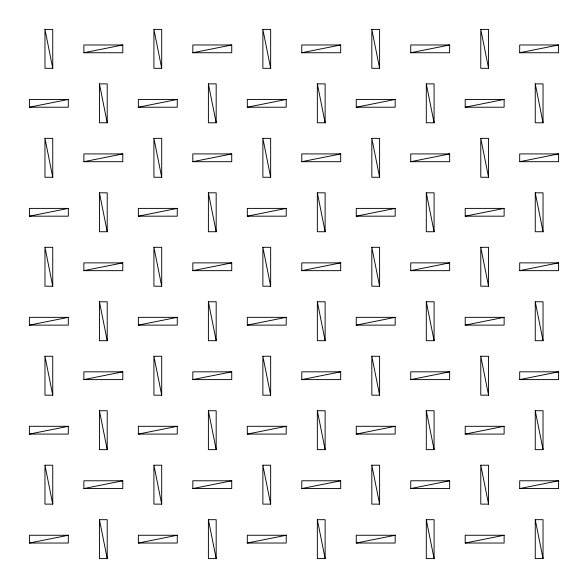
<?xml version="1.0" encoding="UTF-8"?>
<svg xmlns="http://www.w3.org/2000/svg" width="588" height="588" viewBox="0 0 588 588"><rect width="100%" height="100%" fill="white"/><g stroke="black" fill="none" stroke-linecap="round" stroke-linejoin="round"><path stroke-width="0.88" d="M83.878 52.744L122.789 44.967L122.789 52.744L83.878 52.744L83.878 44.967L122.789 44.967M192.827 52.744L231.738 44.967L231.738 52.744L192.827 52.744L192.827 44.967L231.738 44.967M29.4 107.222L68.311 99.438L68.311 107.222L29.4 107.222L29.4 99.438L68.311 99.438M301.784 52.744L340.695 44.967L340.695 52.744L301.784 52.744L301.784 44.967L340.695 44.967M138.356 107.222L177.267 99.438L177.267 107.222L138.356 107.222L138.356 99.438L177.267 99.438M410.733 52.744L449.644 44.967L449.644 52.744L410.733 52.744L410.733 44.967L449.644 44.967M247.305 107.222L286.216 99.438L286.216 107.222L247.305 107.222L247.305 99.438L286.216 99.438M519.689 52.744L558.6 44.967L558.6 52.744L519.689 52.744L519.689 44.967L558.6 44.967M83.878 161.7L122.789 153.916L122.789 161.7L83.878 161.7L83.878 153.916L122.789 153.916M356.262 107.222L395.173 99.438L395.173 107.222L356.262 107.222L356.262 99.438L395.173 99.438M192.827 161.7L231.738 153.916L231.738 161.7L192.827 161.7L192.827 153.916L231.738 153.916M465.211 107.222L504.122 99.438L504.122 107.222L465.211 107.222L465.211 99.438L504.122 99.438M29.4 216.178L68.311 208.395L68.311 216.178L29.4 216.178L29.4 208.395L68.311 208.395M301.784 161.7L340.695 153.916L340.695 161.7L301.784 161.7L301.784 153.916L340.695 153.916M138.356 216.178L177.267 208.395L177.267 216.178L138.356 216.178L138.356 208.395L177.267 208.395M410.733 161.7L449.644 153.916L449.644 161.7L410.733 161.7L410.733 153.916L449.644 153.916M247.305 216.178L286.216 208.395L286.216 216.178L247.305 216.178L247.305 208.395L286.216 208.395M519.689 161.7L558.6 153.916L558.6 161.7L519.689 161.7L519.689 153.916L558.6 153.916M83.878 270.656L122.789 262.873L122.789 270.656L83.878 270.656L83.878 262.873L122.789 262.873M356.262 216.178L395.173 208.395L395.173 216.178L356.262 216.178L356.262 208.395L395.173 208.395M192.827 270.656L231.738 262.873L231.738 270.656L192.827 270.656L192.827 262.873L231.738 262.873M465.211 216.178L504.122 208.395L504.122 216.178L465.211 216.178L465.211 208.395L504.122 208.395M29.4 325.127L68.311 317.344L68.311 325.127L29.4 325.127L29.4 317.344L68.311 317.344M301.784 270.656L340.695 262.873L340.695 270.656L301.784 270.656L301.784 262.873L340.695 262.873M138.356 325.127L177.267 317.344L177.267 325.127L138.356 325.127L138.356 317.344L177.267 317.344M410.733 270.656L449.644 262.873L449.644 270.656L410.733 270.656L410.733 262.873L449.644 262.873M247.305 325.127L286.216 317.344L286.216 325.127L247.305 325.127L247.305 317.344L286.216 317.344M519.689 270.656L558.6 262.873L558.6 270.656L519.689 270.656L519.689 262.873L558.6 262.873M83.878 379.605L122.789 371.822L122.789 379.605L83.878 379.605L83.878 371.822L122.789 371.822M356.262 325.127L395.173 317.344L395.173 325.127L356.262 325.127L356.262 317.344L395.173 317.344M192.827 379.605L231.738 371.822L231.738 379.605L192.827 379.605L192.827 371.822L231.738 371.822M465.211 325.127L504.122 317.344L504.122 325.127L465.211 325.127L465.211 317.344L504.122 317.344M29.4 434.084L68.311 426.3L68.311 434.084L29.4 434.084L29.4 426.3L68.311 426.3M301.784 379.605L340.695 371.822L340.695 379.605L301.784 379.605L301.784 371.822L340.695 371.822M138.356 434.084L177.267 426.3L177.267 434.084L138.356 434.084L138.356 426.3L177.267 426.3M410.733 379.605L449.644 371.822L449.644 379.605L410.733 379.605L410.733 371.822L449.644 371.822M247.305 434.084L286.216 426.3L286.216 434.084L247.305 434.084L247.305 426.3L286.216 426.3M519.689 379.605L558.6 371.822L558.6 379.605L519.689 379.605L519.689 371.822L558.6 371.822M83.878 488.562L122.789 480.778L122.789 488.562L83.878 488.562L83.878 480.778L122.789 480.778M356.262 434.084L395.173 426.3L395.173 434.084L356.262 434.084L356.262 426.3L395.173 426.3M192.827 488.562L231.738 480.778L231.738 488.562L192.827 488.562L192.827 480.778L231.738 480.778M465.211 434.084L504.122 426.3L504.122 434.084L465.211 434.084L465.211 426.3L504.122 426.3M29.4 543.033L68.311 535.256L68.311 543.033L29.4 543.033L29.4 535.256L68.311 535.256M301.784 488.562L340.695 480.778L340.695 488.562L301.784 488.562L301.784 480.778L340.695 480.778M138.356 543.033L177.267 535.256L177.267 543.033L138.356 543.033L138.356 535.256L177.267 535.256M410.733 488.562L449.644 480.778L449.644 488.562L410.733 488.562L410.733 480.778L449.644 480.778M247.305 543.033L286.216 535.256L286.216 543.033L247.305 543.033L247.305 535.256L286.216 535.256M519.689 488.562L558.6 480.778L558.6 488.562L519.689 488.562L519.689 480.778L558.6 480.778M356.262 543.033L395.173 535.256L395.173 543.033L356.262 543.033L356.262 535.256L395.173 535.256M465.211 543.033L504.122 535.256L504.122 543.033L465.211 543.033L465.211 535.256L504.122 535.256M44.967 29.4L52.744 29.4L52.744 68.311L44.967 68.311L44.967 29.4L52.744 68.311M153.916 29.4L161.7 29.4L161.7 68.311L153.916 68.311L153.916 29.4L161.7 68.311M262.873 29.4L270.656 29.4L270.656 68.311L262.873 68.311L262.873 29.4L270.656 68.311M371.822 29.4L379.605 29.4L379.605 68.311L371.822 68.311L371.822 29.4L379.605 68.311M480.778 29.4L488.562 29.4L488.562 68.311L480.778 68.311L480.778 29.4L488.562 68.311M99.438 83.878L107.222 83.878L107.222 122.789L99.438 122.789L99.438 83.878L107.222 122.789M208.395 83.878L216.178 83.878L216.178 122.789L208.395 122.789L208.395 83.878L216.178 122.789M317.344 83.878L325.127 83.878L325.127 122.789L317.344 122.789L317.344 83.878L325.127 122.789M426.3 83.878L434.084 83.878L434.084 122.789L426.3 122.789L426.3 83.878L434.084 122.789M535.256 83.878L543.033 83.878L543.033 122.789L535.256 122.789L535.256 83.878L543.033 122.789M44.967 138.356L52.744 138.356L52.744 177.267L44.967 177.267L44.967 138.356L52.744 177.267M153.916 138.356L161.7 138.356L161.7 177.267L153.916 177.267L153.916 138.356L161.7 177.267M262.873 138.356L270.656 138.356L270.656 177.267L262.873 177.267L262.873 138.356L270.656 177.267M371.822 138.356L379.605 138.356L379.605 177.267L371.822 177.267L371.822 138.356L379.605 177.267M480.778 138.356L488.562 138.356L488.562 177.267L480.778 177.267L480.778 138.356L488.562 177.267M99.438 192.827L107.222 192.827L107.222 231.738L99.438 231.738L99.438 192.827L107.222 231.738M208.395 192.827L216.178 192.827L216.178 231.738L208.395 231.738L208.395 192.827L216.178 231.738M317.344 192.827L325.127 192.827L325.127 231.738L317.344 231.738L317.344 192.827L325.127 231.738M426.3 192.827L434.084 192.827L434.084 231.738L426.3 231.738L426.3 192.827L434.084 231.738M535.256 192.827L543.033 192.827L543.033 231.738L535.256 231.738L535.256 192.827L543.033 231.738M44.967 247.305L52.744 247.305L52.744 286.216L44.967 286.216L44.967 247.305L52.744 286.216M153.916 247.305L161.7 247.305L161.7 286.216L153.916 286.216L153.916 247.305L161.7 286.216M262.873 247.305L270.656 247.305L270.656 286.216L262.873 286.216L262.873 247.305L270.656 286.216M371.822 247.305L379.605 247.305L379.605 286.216L371.822 286.216L371.822 247.305L379.605 286.216M480.778 247.305L488.562 247.305L488.562 286.216L480.778 286.216L480.778 247.305L488.562 286.216M99.438 301.784L107.222 301.784L107.222 340.695L99.438 340.695L99.438 301.784L107.222 340.695M208.395 301.784L216.178 301.784L216.178 340.695L208.395 340.695L208.395 301.784L216.178 340.695M317.344 301.784L325.127 301.784L325.127 340.695L317.344 340.695L317.344 301.784L325.127 340.695M426.3 301.784L434.084 301.784L434.084 340.695L426.3 340.695L426.3 301.784L434.084 340.695M535.256 301.784L543.033 301.784L543.033 340.695L535.256 340.695L535.256 301.784L543.033 340.695M44.967 356.262L52.744 356.262L52.744 395.173L44.967 395.173L44.967 356.262L52.744 395.173M153.916 356.262L161.7 356.262L161.7 395.173L153.916 395.173L153.916 356.262L161.7 395.173M262.873 356.262L270.656 356.262L270.656 395.173L262.873 395.173L262.873 356.262L270.656 395.173M371.822 356.262L379.605 356.262L379.605 395.173L371.822 395.173L371.822 356.262L379.605 395.173M480.778 356.262L488.562 356.262L488.562 395.173L480.778 395.173L480.778 356.262L488.562 395.173M99.438 410.733L107.222 410.733L107.222 449.644L99.438 449.644L99.438 410.733L107.222 449.644M208.395 410.733L216.178 410.733L216.178 449.644L208.395 449.644L208.395 410.733L216.178 449.644M317.344 410.733L325.127 410.733L325.127 449.644L317.344 449.644L317.344 410.733L325.127 449.644M426.3 410.733L434.084 410.733L434.084 449.644L426.3 449.644L426.3 410.733L434.084 449.644M535.256 410.733L543.033 410.733L543.033 449.644L535.256 449.644L535.256 410.733L543.033 449.644M44.967 465.211L52.744 465.211L52.744 504.122L44.967 504.122L44.967 465.211L52.744 504.122M153.916 465.211L161.7 465.211L161.7 504.122L153.916 504.122L153.916 465.211L161.7 504.122M262.873 465.211L270.656 465.211L270.656 504.122L262.873 504.122L262.873 465.211L270.656 504.122M371.822 465.211L379.605 465.211L379.605 504.122L371.822 504.122L371.822 465.211L379.605 504.122M480.778 465.211L488.562 465.211L488.562 504.122L480.778 504.122L480.778 465.211L488.562 504.122M99.438 519.689L107.222 519.689L107.222 558.6L99.438 558.6L99.438 519.689L107.222 558.6M208.395 519.689L216.178 519.689L216.178 558.6L208.395 558.6L208.395 519.689L216.178 558.6M317.344 519.689L325.127 519.689L325.127 558.6L317.344 558.6L317.344 519.689L325.127 558.6M426.3 519.689L434.084 519.689L434.084 558.6L426.3 558.6L426.3 519.689L434.084 558.6M535.256 519.689L543.033 519.689L543.033 558.6L535.256 558.6L535.256 519.689L543.033 558.6"/></g></svg>
